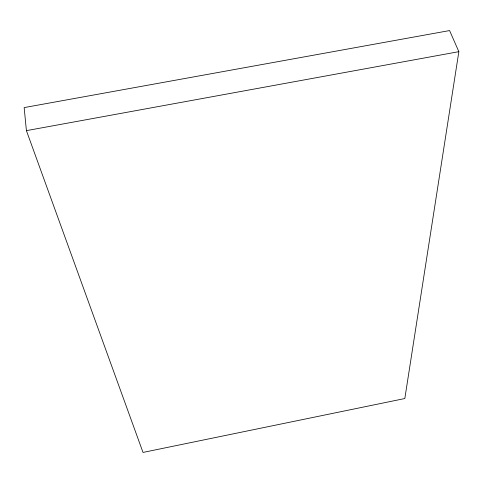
<?xml version="1.0" encoding="UTF-8"?>
<svg xmlns="http://www.w3.org/2000/svg" width="483" height="483" viewBox="0 0 483 483"><rect width="100%" height="100%" fill="white"/><g stroke="black" fill="none" stroke-linecap="round" stroke-linejoin="round"><path stroke-width="0.72" d="M458.85 51.669L404.826 398.529L143.01 452.432L26.414 130.645L24.15 107.594L449.582 30.568L458.85 51.669L26.414 130.645"/></g></svg>
